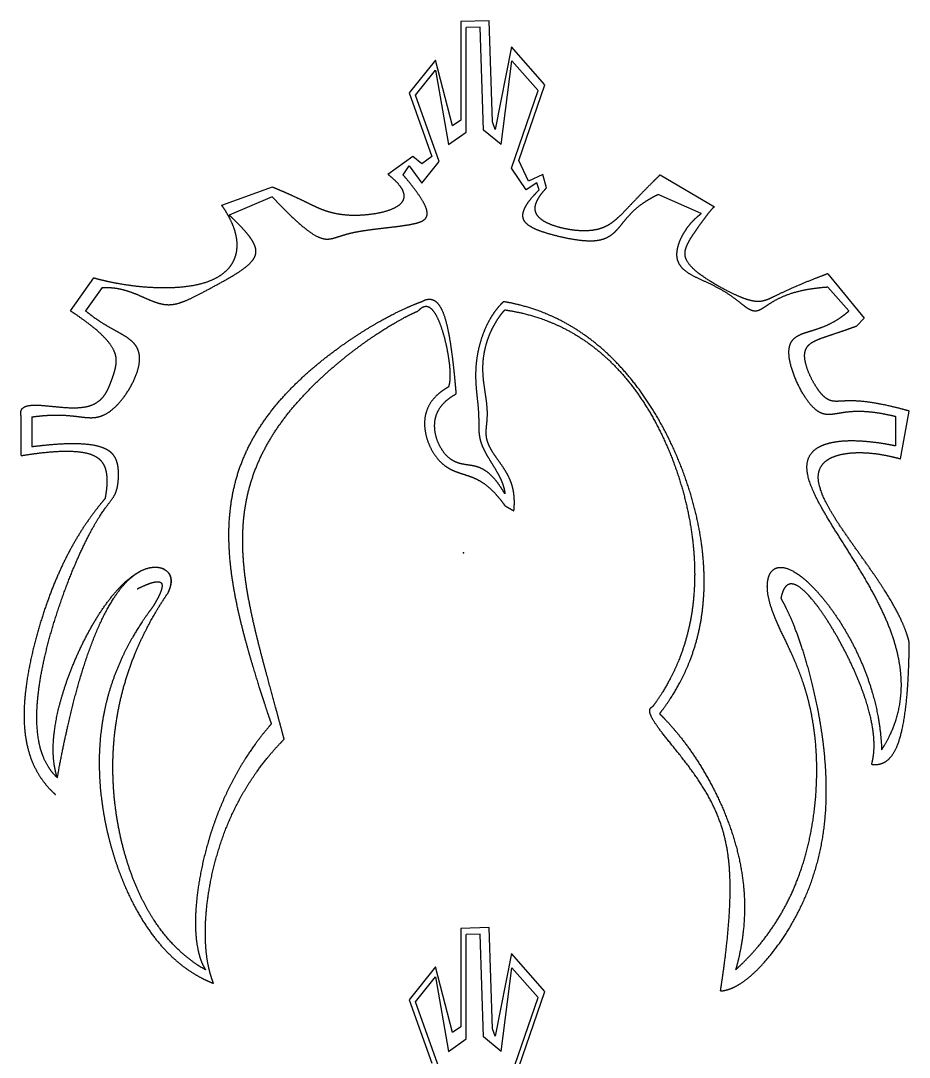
# Model space of a CAD drawing. Header units: millimetres. Extents: x -29 to 29, y -29 to 95.
# Drawn here: x -29.3 to 29.5, y 26.6 to 95.2 of the extents above; entities that cross this region are included whole.
import ezdxf

# ---------------------------------------------------------------- set-up
doc = ezdxf.new("R2010")
doc.units = ezdxf.units.MM
doc.layers.get('0').update_dxf_attribs({"linetype": 'CONTINUOUS'})

msp = doc.modelspace()

# ---------------------------------------------------------------- linework, layer by layer
for p, q in [((1.702, 95.2), (-0.172, 95.142)), ((1.702, 95.2), (-0.172, 95.142)), ((-0.172, 95.142), (-0.172, 88.615)), ((-0.172, 95.142), (-0.172, 88.615)), ((1.111, 94.764), (0.168, 94.743)), ((1.111, 94.764), (0.168, 94.743)), ((0.168, 87.825), (0.168, 94.743)), ((0.168, 87.825), (0.168, 94.743)), ((1.324, 87.96), (1.111, 94.764)), ((1.324, 87.96), (1.111, 94.764)), ((1.912, 88.501), (1.702, 95.2)), ((1.912, 88.501), (1.702, 95.2)), ((3.176, 93.475), (2.095, 88.011)), ((3.176, 93.475), (2.095, 88.011)), ((5.369, 90.953), (3.176, 93.475)), ((5.369, 90.953), (3.176, 93.475)), ((-1.843, 92.587), (-3.588, 90.422)), ((-1.843, 92.587), (-3.588, 90.422)), ((-3.17, 90.278), (-1.843, 91.925)), ((-3.17, 90.278), (-1.843, 91.925)), ((-0.739, 88.256), (-1.843, 92.587)), ((-0.739, 88.256), (-1.843, 92.587)), ((-1.843, 91.925), (-1, 87)), ((-1.843, 91.925), (-1, 87)), ((2.5, 87), (3.192, 92.538)), ((2.5, 87), (3.192, 92.538)), ((3.192, 92.538), (4.928, 90.576)), ((3.192, 92.538), (4.928, 90.576)), ((3.176, 85.446), (4.928, 90.576)), ((3.176, 85.446), (4.928, 90.576)), ((3.664, 85.961), (5.369, 90.953)), ((3.664, 85.961), (5.369, 90.953)), ((-3.588, 90.422), (-2.09, 86.222)), ((-3.588, 90.422), (-2.09, 86.222)), ((-1.602, 85.884), (-3.17, 90.278)), ((-1.602, 85.884), (-3.17, 90.278)), ((-0.172, 88.615), (-0.739, 88.256)), ((-0.172, 88.615), (-0.739, 88.256)), ((2.095, 88.011), (1.912, 88.501)), ((2.095, 88.011), (1.912, 88.501)), ((-1, 87), (0.168, 87.825)), ((-1, 87), (0.168, 87.825)), ((2.5, 87), (1.324, 87.96)), ((2.5, 87), (1.324, 87.96)), ((-3.349, 86.222), (-4.999, 85.031)), ((-3.349, 86.222), (-4.999, 85.031)), ((-2.754, 85.742), (-3.349, 86.222)), ((-2.754, 85.742), (-3.349, 86.222)), ((-2.09, 86.222), (-2.754, 85.742)), ((-2.09, 86.222), (-2.754, 85.742)), ((-2.754, 84.455), (-1.602, 85.884)), ((-2.754, 84.455), (-1.602, 85.884)), ((4.303, 84.584), (3.664, 85.961)), ((4.303, 84.584), (3.664, 85.961)), ((-4, 85), (-3.586, 85.606)), ((-4, 85), (-3.586, 85.606)), ((-3.586, 85.606), (-2.754, 84.455)), ((-3.586, 85.606), (-2.754, 84.455)), ((4.152, 84), (3.176, 85.446)), ((4.152, 84), (3.176, 85.446)), ((4.856, 84.475), (4.152, 84)), ((4.856, 84.475), (4.152, 84)), ((5.237, 85.017), (4.303, 84.584)), ((5.237, 85.017), (4.303, 84.584)), ((5, 84), (4.856, 84.475)), ((5, 84), (4.856, 84.475)), ((5.5, 84.15), (5.237, 85.017)), ((5.5, 84.15), (5.237, 85.017)), ((13, 85), (16.611, 82.89)), ((13, 85), (16.611, 82.89)), ((-16, 83), (-12.64, 84.199)), ((-16, 83), (-12.64, 84.199)), ((15.732, 82.444), (12.879, 83.697)), ((15.732, 82.444), (12.879, 83.697)), ((-12.657, 83.553), (-15.499, 82.33)), ((-12.657, 83.553), (-15.499, 82.33)), ((24.109, 78.461), (26.501, 75.521)), ((24.109, 78.461), (26.501, 75.521)), ((-26, 76), (-24.452, 78.186)), ((-26, 76), (-24.452, 78.186)), ((-23.905, 77.547), (-25, 76)), ((-23.905, 77.547), (-25, 76)), ((25.5, 76), (24.109, 77.567)), ((25.5, 76), (24.109, 77.567)), ((26.501, 75.521), (26, 75)), ((26.501, 75.521), (26, 75)), ((28.914, 66.209), (29.489, 69.373)), ((28.914, 66.209), (29.489, 69.373)), ((-29.255, 66.424), (-29.255, 69)), ((-29.255, 66.424), (-29.255, 69)), ((-28.566, 68.983), (-28.566, 67)), ((-28.566, 68.983), (-28.566, 67)), ((28.589, 67.081), (28.589, 69)), ((28.589, 67.081), (28.589, 69)), ((1.702, 35.2), (-0.172, 35.142)), ((1.702, 35.2), (-0.172, 35.142)), ((-0.172, 35.142), (-0.172, 28.615)), ((-0.172, 35.142), (-0.172, 28.615)), ((1.912, 28.501), (1.702, 35.2)), ((1.912, 28.501), (1.702, 35.2)), ((1.111, 34.764), (0.168, 34.743)), ((1.111, 34.764), (0.168, 34.743)), ((0.168, 27.825), (0.168, 34.743)), ((0.168, 27.825), (0.168, 34.743)), ((1.324, 27.96), (1.111, 34.764)), ((1.324, 27.96), (1.111, 34.764)), ((3.176, 33.475), (2.095, 28.011)), ((3.176, 33.475), (2.095, 28.011)), ((5.369, 30.953), (3.176, 33.475)), ((5.369, 30.953), (3.176, 33.475)), ((-1.843, 32.587), (-3.588, 30.422)), ((-1.843, 32.587), (-3.588, 30.422)), ((-0.739, 28.256), (-1.843, 32.587)), ((-0.739, 28.256), (-1.843, 32.587)), ((2.5, 27), (3.192, 32.538)), ((2.5, 27), (3.192, 32.538)), ((3.192, 32.538), (4.928, 30.576)), ((3.192, 32.538), (4.928, 30.576)), ((-3.17, 30.278), (-1.843, 31.925)), ((-3.17, 30.278), (-1.843, 31.925)), ((-1.843, 31.925), (-1, 27)), ((-1.843, 31.925), (-1, 27)), ((3.664, 25.961), (5.369, 30.953)), ((3.664, 25.961), (5.369, 30.953)), ((-3.588, 30.422), (-2.09, 26.222)), ((-3.588, 30.422), (-2.09, 26.222)), ((-1.602, 25.884), (-3.17, 30.278)), ((-1.602, 25.884), (-3.17, 30.278)), ((3.176, 25.446), (4.928, 30.576)), ((3.176, 25.446), (4.928, 30.576)), ((-0.172, 28.615), (-0.739, 28.256)), ((-0.172, 28.615), (-0.739, 28.256)), ((2.095, 28.011), (1.912, 28.501)), ((2.095, 28.011), (1.912, 28.501)), ((-1, 27), (0.168, 27.825)), ((-1, 27), (0.168, 27.825)), ((2.5, 27), (1.324, 27.96)), ((2.5, 27), (1.324, 27.96))]:
    msp.add_line(p, q)
for points in [[(-12.657, 83.553), (-12.504, 83.39), (-12.208, 83.075), (-11.786, 82.64), (-11.269, 82.133), (-10.701, 81.622), (-10.207, 81.233), (-9.783, 80.961), (-9.419, 80.799), (-9.104, 80.736), (-8.815, 80.753), (-8.526, 80.828), (-8.212, 80.934), (-7.851, 81.05), (-7.433, 81.16), (-6.961, 81.257), (-6.447, 81.339), (-5.907, 81.41), (-5.362, 81.474), (-4.828, 81.536), (-4.32, 81.598), (-3.849, 81.662), (-3.424, 81.733), (-3.057, 81.815), (-2.756, 81.919), (-2.535, 82.057), (-2.405, 82.245), (-2.379, 82.499), (-2.464, 82.827), (-2.664, 83.236), (-2.982, 83.731), (-3.33, 84.195), (-3.645, 84.583), (-3.878, 84.858), (-4, 85)], [(-12.657, 83.553), (-12.504, 83.39), (-12.208, 83.075), (-11.786, 82.64), (-11.269, 82.133), (-10.701, 81.622), (-10.207, 81.233), (-9.783, 80.961), (-9.419, 80.799), (-9.104, 80.736), (-8.815, 80.753), (-8.526, 80.828), (-8.212, 80.934), (-7.851, 81.05), (-7.433, 81.16), (-6.961, 81.257), (-6.447, 81.339), (-5.907, 81.41), (-5.362, 81.474), (-4.828, 81.536), (-4.32, 81.598), (-3.849, 81.662), (-3.424, 81.733), (-3.057, 81.815), (-2.756, 81.919), (-2.535, 82.057), (-2.405, 82.245), (-2.379, 82.499), (-2.464, 82.827), (-2.664, 83.236), (-2.982, 83.731), (-3.33, 84.195), (-3.645, 84.583), (-3.878, 84.858), (-4, 85)], [(-12.64, 84.199), (-12.516, 84.148), (-12.272, 84.048), (-11.919, 83.899), (-11.476, 83.704), (-10.964, 83.467), (-10.492, 83.239), (-10.051, 83.022), (-9.625, 82.821), (-9.188, 82.643), (-8.714, 82.495), (-8.177, 82.389), (-7.565, 82.33), (-6.884, 82.327), (-6.166, 82.384), (-5.46, 82.502), (-4.822, 82.682), (-4.313, 82.924), (-3.983, 83.227), (-3.868, 83.589), (-3.986, 84.009), (-4.272, 84.39), (-4.594, 84.7), (-4.856, 84.919), (-4.999, 85.031)], [(-12.64, 84.199), (-12.516, 84.148), (-12.272, 84.048), (-11.919, 83.899), (-11.476, 83.704), (-10.964, 83.467), (-10.492, 83.239), (-10.051, 83.022), (-9.625, 82.821), (-9.188, 82.643), (-8.714, 82.495), (-8.177, 82.389), (-7.565, 82.33), (-6.884, 82.327), (-6.166, 82.384), (-5.46, 82.502), (-4.822, 82.682), (-4.313, 82.924), (-3.983, 83.227), (-3.868, 83.589), (-3.986, 84.009), (-4.272, 84.39), (-4.594, 84.7), (-4.856, 84.919), (-4.999, 85.031)], [(13, 85), (12.897, 84.899), (12.693, 84.699), (12.4, 84.407), (12.03, 84.034), (11.603, 83.595), (11.212, 83.184), (10.852, 82.802), (10.516, 82.453), (10.197, 82.14), (9.878, 81.869), (9.545, 81.645), (9.183, 81.474), (8.78, 81.357), (8.334, 81.296), (7.851, 81.287), (7.341, 81.325), (6.823, 81.405), (6.318, 81.521), (5.846, 81.67), (5.431, 81.851), (5.094, 82.065), (4.854, 82.314), (4.726, 82.6), (4.72, 82.926), (4.841, 83.291), (5.04, 83.615), (5.248, 83.876), (5.412, 84.057), (5.5, 84.15)], [(13, 85), (12.897, 84.899), (12.693, 84.699), (12.4, 84.407), (12.03, 84.034), (11.603, 83.595), (11.212, 83.184), (10.852, 82.802), (10.516, 82.453), (10.197, 82.14), (9.878, 81.869), (9.545, 81.645), (9.183, 81.474), (8.78, 81.357), (8.334, 81.296), (7.851, 81.287), (7.341, 81.325), (6.823, 81.405), (6.318, 81.521), (5.846, 81.67), (5.431, 81.851), (5.094, 82.065), (4.854, 82.314), (4.726, 82.6), (4.72, 82.926), (4.841, 83.291), (5.04, 83.615), (5.248, 83.876), (5.412, 84.057), (5.5, 84.15)], [(12.879, 83.697), (12.765, 83.643), (12.543, 83.532), (12.229, 83.36), (11.845, 83.116), (11.425, 82.789), (11.06, 82.443), (10.742, 82.086), (10.457, 81.727), (10.183, 81.387), (9.891, 81.087), (9.554, 80.848), (9.151, 80.686), (8.671, 80.608), (8.121, 80.609), (7.515, 80.675), (6.879, 80.789), (6.24, 80.933), (5.629, 81.095), (5.075, 81.27), (4.604, 81.462), (4.239, 81.679), (3.997, 81.932), (3.893, 82.231), (3.936, 82.584), (4.127, 82.993), (4.401, 83.367), (4.674, 83.673), (4.886, 83.889), (5, 84)], [(12.879, 83.697), (12.765, 83.643), (12.543, 83.532), (12.229, 83.36), (11.845, 83.116), (11.425, 82.789), (11.06, 82.443), (10.742, 82.086), (10.457, 81.727), (10.183, 81.387), (9.891, 81.087), (9.554, 80.848), (9.151, 80.686), (8.671, 80.608), (8.121, 80.609), (7.515, 80.675), (6.879, 80.789), (6.24, 80.933), (5.629, 81.095), (5.075, 81.27), (4.604, 81.462), (4.239, 81.679), (3.997, 81.932), (3.893, 82.231), (3.936, 82.584), (4.127, 82.993), (4.401, 83.367), (4.674, 83.673), (4.886, 83.889), (5, 84)], [(-24.452, 78.186), (-24.314, 78.147), (-24.035, 78.072), (-23.608, 77.968), (-23.023, 77.844), (-22.266, 77.718), (-21.486, 77.621), (-20.687, 77.556), (-19.878, 77.529), (-19.073, 77.545), (-18.289, 77.613), (-17.548, 77.74), (-16.871, 77.935), (-16.277, 78.201), (-15.784, 78.539), (-15.4, 78.943), (-15.132, 79.407), (-14.981, 79.919), (-14.95, 80.472), (-15.035, 81.06), (-15.235, 81.677), (-15.485, 82.193), (-15.723, 82.592), (-15.904, 82.863), (-16, 83)], [(-24.452, 78.186), (-24.314, 78.147), (-24.035, 78.072), (-23.608, 77.968), (-23.023, 77.844), (-22.266, 77.718), (-21.486, 77.621), (-20.687, 77.556), (-19.878, 77.529), (-19.073, 77.545), (-18.289, 77.613), (-17.548, 77.74), (-16.871, 77.935), (-16.277, 78.201), (-15.784, 78.539), (-15.4, 78.943), (-15.132, 79.407), (-14.981, 79.919), (-14.95, 80.472), (-15.035, 81.06), (-15.235, 81.677), (-15.485, 82.193), (-15.723, 82.592), (-15.904, 82.863), (-16, 83)], [(-23.905, 77.547), (-23.811, 77.552), (-23.624, 77.556), (-23.346, 77.549), (-22.977, 77.511), (-22.522, 77.416), (-22.073, 77.279), (-21.63, 77.106), (-21.195, 76.914), (-20.769, 76.722), (-20.354, 76.555), (-19.947, 76.439), (-19.545, 76.391), (-19.138, 76.424), (-18.711, 76.537), (-18.249, 76.724), (-17.741, 76.97), (-17.183, 77.261), (-16.584, 77.581), (-15.966, 77.918), (-15.363, 78.26), (-14.811, 78.6), (-14.347, 78.932), (-14, 79.254), (-13.786, 79.566), (-13.704, 79.873), (-13.739, 80.18), (-13.871, 80.495), (-14.079, 80.823), (-14.351, 81.169), (-14.679, 81.534), (-14.982, 81.842), (-15.232, 82.082), (-15.409, 82.247), (-15.499, 82.33)], [(-23.905, 77.547), (-23.811, 77.552), (-23.624, 77.556), (-23.346, 77.549), (-22.977, 77.511), (-22.522, 77.416), (-22.073, 77.279), (-21.63, 77.106), (-21.195, 76.914), (-20.769, 76.722), (-20.354, 76.555), (-19.947, 76.439), (-19.545, 76.391), (-19.138, 76.424), (-18.711, 76.537), (-18.249, 76.724), (-17.741, 76.97), (-17.183, 77.261), (-16.584, 77.581), (-15.966, 77.918), (-15.363, 78.26), (-14.811, 78.6), (-14.347, 78.932), (-14, 79.254), (-13.786, 79.566), (-13.704, 79.873), (-13.739, 80.18), (-13.871, 80.495), (-14.079, 80.823), (-14.351, 81.169), (-14.679, 81.534), (-14.982, 81.842), (-15.232, 82.082), (-15.409, 82.247), (-15.499, 82.33)], [(24.109, 77.567), (23.927, 77.554), (23.573, 77.524), (23.07, 77.466), (22.456, 77.363), (21.784, 77.194), (21.204, 76.989), (20.713, 76.757), (20.303, 76.512), (19.964, 76.276), (19.676, 76.083), (19.417, 75.97), (19.163, 75.967), (18.89, 76.087), (18.575, 76.316), (18.202, 76.621), (17.761, 76.96), (17.253, 77.297), (16.692, 77.604), (16.107, 77.88), (15.536, 78.136), (15.021, 78.392), (14.599, 78.672), (14.298, 78.995), (14.132, 79.367), (14.092, 79.781), (14.16, 80.219), (14.312, 80.663), (14.524, 81.091), (14.779, 81.489), (15.067, 81.852), (15.32, 82.109), (15.521, 82.284), (15.661, 82.392), (15.732, 82.444)], [(24.109, 77.567), (23.927, 77.554), (23.573, 77.524), (23.07, 77.466), (22.456, 77.363), (21.784, 77.194), (21.204, 76.989), (20.713, 76.757), (20.303, 76.512), (19.964, 76.276), (19.676, 76.083), (19.417, 75.97), (19.163, 75.967), (18.89, 76.087), (18.575, 76.316), (18.202, 76.621), (17.761, 76.96), (17.253, 77.297), (16.692, 77.604), (16.107, 77.88), (15.536, 78.136), (15.021, 78.392), (14.599, 78.672), (14.298, 78.995), (14.132, 79.367), (14.092, 79.781), (14.16, 80.219), (14.312, 80.663), (14.524, 81.091), (14.779, 81.489), (15.067, 81.852), (15.32, 82.109), (15.521, 82.284), (15.661, 82.392), (15.732, 82.444)], [(24.109, 78.461), (23.926, 78.393), (23.571, 78.259), (23.069, 78.066), (22.461, 77.823), (21.806, 77.543), (21.25, 77.289), (20.786, 77.065), (20.402, 76.875), (20.075, 76.727), (19.774, 76.631), (19.461, 76.6), (19.096, 76.647), (18.652, 76.778), (18.118, 76.993), (17.511, 77.281), (16.867, 77.625), (16.231, 78.003), (15.653, 78.395), (15.179, 78.782), (14.844, 79.154), (14.661, 79.51), (14.626, 79.861), (14.715, 80.219), (14.9, 80.597), (15.147, 80.997), (15.427, 81.407), (15.712, 81.807), (15.982, 82.173), (16.216, 82.48), (16.405, 82.711), (16.514, 82.826), (16.572, 82.874), (16.6, 82.888), (16.611, 82.89)], [(24.109, 78.461), (23.926, 78.393), (23.571, 78.259), (23.069, 78.066), (22.461, 77.823), (21.806, 77.543), (21.25, 77.289), (20.786, 77.065), (20.402, 76.875), (20.075, 76.727), (19.774, 76.631), (19.461, 76.6), (19.096, 76.647), (18.652, 76.778), (18.118, 76.993), (17.511, 77.281), (16.867, 77.625), (16.231, 78.003), (15.653, 78.395), (15.179, 78.782), (14.844, 79.154), (14.661, 79.51), (14.626, 79.861), (14.715, 80.219), (14.9, 80.597), (15.147, 80.997), (15.427, 81.407), (15.712, 81.807), (15.982, 82.173), (16.216, 82.48), (16.405, 82.711), (16.514, 82.826), (16.572, 82.874), (16.6, 82.888), (16.611, 82.89)], [(-12.706, 48.683), (-12.77, 48.867), (-12.903, 49.252), (-13.116, 49.887), (-13.427, 50.846), (-13.858, 52.232), (-14.318, 53.8), (-14.777, 55.532), (-15.184, 57.397), (-15.475, 59.349), (-15.581, 61.339), (-15.442, 63.312), (-15.016, 65.221), (-14.29, 67.025), (-13.292, 68.699), (-12.077, 70.226), (-10.717, 71.599), (-9.285, 72.815), (-7.848, 73.878), (-6.457, 74.789), (-5.138, 75.552), (-4.151, 76.047), (-3.45, 76.354), (-3, 76.53), (-2.78, 76.611)], [(-12.706, 48.683), (-12.77, 48.867), (-12.903, 49.252), (-13.116, 49.887), (-13.427, 50.846), (-13.858, 52.232), (-14.318, 53.8), (-14.777, 55.532), (-15.184, 57.397), (-15.475, 59.349), (-15.581, 61.339), (-15.442, 63.312), (-15.016, 65.221), (-14.29, 67.025), (-13.292, 68.699), (-12.077, 70.226), (-10.717, 71.599), (-9.285, 72.815), (-7.848, 73.878), (-6.457, 74.789), (-5.138, 75.552), (-4.151, 76.047), (-3.45, 76.354), (-3, 76.53), (-2.78, 76.611)], [(-0.98, 70.971), (-0.963, 71.016), (-0.933, 71.112), (-0.897, 71.277), (-0.87, 71.539), (-0.87, 71.938), (-0.904, 72.404), (-0.974, 72.931), (-1.078, 73.505), (-1.213, 74.1), (-1.377, 74.684), (-1.564, 75.222), (-1.772, 75.681), (-1.995, 76.03), (-2.23, 76.247), (-2.477, 76.321), (-2.682, 76.264), (-2.839, 76.157), (-2.946, 76.057), (-3, 76)], [(-0.98, 70.971), (-0.963, 71.016), (-0.933, 71.112), (-0.897, 71.277), (-0.87, 71.539), (-0.87, 71.938), (-0.904, 72.404), (-0.974, 72.931), (-1.078, 73.505), (-1.213, 74.1), (-1.377, 74.684), (-1.564, 75.222), (-1.772, 75.681), (-1.995, 76.03), (-2.23, 76.247), (-2.477, 76.321), (-2.682, 76.264), (-2.839, 76.157), (-2.946, 76.057), (-3, 76)], [(-2.78, 76.611), (-2.706, 76.654), (-2.561, 76.726), (-2.356, 76.791), (-2.102, 76.793), (-1.82, 76.65), (-1.574, 76.366), (-1.364, 75.949), (-1.186, 75.422), (-1.038, 74.815), (-0.916, 74.163), (-0.815, 73.499), (-0.732, 72.855), (-0.663, 72.255), (-0.607, 71.713), (-0.561, 71.237), (-0.532, 70.909), (-0.514, 70.693), (-0.505, 70.562), (-0.5, 70.5)], [(-2.78, 76.611), (-2.706, 76.654), (-2.561, 76.726), (-2.356, 76.791), (-2.102, 76.793), (-1.82, 76.65), (-1.574, 76.366), (-1.364, 75.949), (-1.186, 75.422), (-1.038, 74.815), (-0.916, 74.163), (-0.815, 73.499), (-0.732, 72.855), (-0.663, 72.255), (-0.607, 71.713), (-0.561, 71.237), (-0.532, 70.909), (-0.514, 70.693), (-0.505, 70.562), (-0.5, 70.5)], [(2.647, 76.611), (2.585, 76.553), (2.464, 76.434), (2.288, 76.243), (2.066, 75.964), (1.809, 75.576), (1.575, 75.149), (1.364, 74.685), (1.181, 74.188), (1.028, 73.664), (0.911, 73.121), (0.833, 72.568), (0.795, 72.014), (0.796, 71.468), (0.829, 70.939), (0.88, 70.432), (0.934, 69.954), (0.978, 69.505), (1.002, 69.087), (1.006, 68.695), (1.003, 68.323), (1.013, 67.961), (1.06, 67.599), (1.162, 67.231), (1.322, 66.851), (1.532, 66.463), (1.772, 66.069), (2.019, 65.676), (2.249, 65.29), (2.445, 64.915), (2.596, 64.555), (2.678, 64.279), (2.717, 64.08), (2.733, 63.95), (2.738, 63.886)], [(2.647, 76.611), (2.585, 76.553), (2.464, 76.434), (2.288, 76.243), (2.066, 75.964), (1.809, 75.576), (1.575, 75.149), (1.364, 74.685), (1.181, 74.188), (1.028, 73.664), (0.911, 73.121), (0.833, 72.568), (0.795, 72.014), (0.796, 71.468), (0.829, 70.939), (0.88, 70.432), (0.934, 69.954), (0.978, 69.505), (1.002, 69.087), (1.006, 68.695), (1.003, 68.323), (1.013, 67.961), (1.06, 67.599), (1.162, 67.231), (1.322, 66.851), (1.532, 66.463), (1.772, 66.069), (2.019, 65.676), (2.249, 65.29), (2.445, 64.915), (2.596, 64.555), (2.678, 64.279), (2.717, 64.08), (2.733, 63.95), (2.738, 63.886)], [(12.971, 49.345), (13.24, 49.688), (13.747, 50.388), (14.418, 51.48), (15.132, 53.022), (15.715, 55.092), (15.983, 57.298), (15.932, 59.621), (15.57, 62.024), (14.917, 64.444), (14.003, 66.807), (12.86, 69.035), (11.521, 71.054), (10.015, 72.802), (8.364, 74.247), (6.585, 75.376), (5.067, 76.026), (3.877, 76.372), (3.061, 76.542), (2.647, 76.611)], [(12.971, 49.345), (13.24, 49.688), (13.747, 50.388), (14.418, 51.48), (15.132, 53.022), (15.715, 55.092), (15.983, 57.298), (15.932, 59.621), (15.57, 62.024), (14.917, 64.444), (14.003, 66.807), (12.86, 69.035), (11.521, 71.054), (10.015, 72.802), (8.364, 74.247), (6.585, 75.376), (5.067, 76.026), (3.877, 76.372), (3.061, 76.542), (2.647, 76.611)], [(-29.255, 69), (-29.278, 69.081), (-29.307, 69.231), (-29.296, 69.424), (-29.176, 69.615), (-28.853, 69.747), (-28.369, 69.782), (-27.754, 69.743), (-27.054, 69.667), (-26.324, 69.596), (-25.617, 69.571), (-24.983, 69.627), (-24.455, 69.787), (-24.045, 70.052), (-23.742, 70.402), (-23.517, 70.807), (-23.343, 71.23), (-23.195, 71.644), (-23.069, 72.035), (-22.98, 72.404), (-22.95, 72.764), (-23.007, 73.13), (-23.172, 73.517), (-23.461, 73.935), (-23.882, 74.388), (-24.44, 74.881), (-24.995, 75.308), (-25.474, 75.647), (-25.82, 75.881), (-26, 76)], [(-29.255, 69), (-29.278, 69.081), (-29.307, 69.231), (-29.296, 69.424), (-29.176, 69.615), (-28.853, 69.747), (-28.369, 69.782), (-27.754, 69.743), (-27.054, 69.667), (-26.324, 69.596), (-25.617, 69.571), (-24.983, 69.627), (-24.455, 69.787), (-24.045, 70.052), (-23.742, 70.402), (-23.517, 70.807), (-23.343, 71.23), (-23.195, 71.644), (-23.069, 72.035), (-22.98, 72.404), (-22.95, 72.764), (-23.007, 73.13), (-23.172, 73.517), (-23.461, 73.935), (-23.882, 74.388), (-24.44, 74.881), (-24.995, 75.308), (-25.474, 75.647), (-25.82, 75.881), (-26, 76)], [(-28.566, 68.983), (-28.415, 69.004), (-28.119, 69.042), (-27.691, 69.085), (-27.155, 69.115), (-26.542, 69.11), (-25.983, 69.069), (-25.473, 69.005), (-25.002, 68.942), (-24.555, 68.915), (-24.114, 68.97), (-23.663, 69.145), (-23.197, 69.469), (-22.724, 69.943), (-22.273, 70.538), (-21.879, 71.206), (-21.582, 71.89), (-21.417, 72.535), (-21.408, 73.097), (-21.554, 73.559), (-21.835, 73.928), (-22.218, 74.229), (-22.664, 74.493), (-23.14, 74.75), (-23.622, 75.02), (-24.097, 75.314), (-24.466, 75.572), (-24.736, 75.781), (-24.912, 75.926), (-25, 76)], [(-28.566, 68.983), (-28.415, 69.004), (-28.119, 69.042), (-27.691, 69.085), (-27.155, 69.115), (-26.542, 69.11), (-25.983, 69.069), (-25.473, 69.005), (-25.002, 68.942), (-24.555, 68.915), (-24.114, 68.97), (-23.663, 69.145), (-23.197, 69.469), (-22.724, 69.943), (-22.273, 70.538), (-21.879, 71.206), (-21.582, 71.89), (-21.417, 72.535), (-21.408, 73.097), (-21.554, 73.559), (-21.835, 73.928), (-22.218, 74.229), (-22.664, 74.493), (-23.14, 74.75), (-23.622, 75.02), (-24.097, 75.314), (-24.466, 75.572), (-24.736, 75.781), (-24.912, 75.926), (-25, 76)], [(-11.866, 47.659), (-11.929, 47.897), (-12.058, 48.386), (-12.264, 49.156), (-12.562, 50.253), (-12.97, 51.743), (-13.402, 53.35), (-13.835, 55.062), (-14.229, 56.864), (-14.526, 58.726), (-14.662, 60.616), (-14.579, 62.497), (-14.232, 64.334), (-13.604, 66.094), (-12.713, 67.752), (-11.61, 69.29), (-10.359, 70.695), (-9.032, 71.956), (-7.697, 73.07), (-6.404, 74.034), (-5.179, 74.849), (-4.264, 75.382), (-3.617, 75.716), (-3.203, 75.91), (-3, 76)], [(-11.866, 47.659), (-11.929, 47.897), (-12.058, 48.386), (-12.264, 49.156), (-12.562, 50.253), (-12.97, 51.743), (-13.402, 53.35), (-13.835, 55.062), (-14.229, 56.864), (-14.526, 58.726), (-14.662, 60.616), (-14.579, 62.497), (-14.232, 64.334), (-13.604, 66.094), (-12.713, 67.752), (-11.61, 69.29), (-10.359, 70.695), (-9.032, 71.956), (-7.697, 73.07), (-6.404, 74.034), (-5.179, 74.849), (-4.264, 75.382), (-3.617, 75.716), (-3.203, 75.91), (-3, 76)], [(3.33, 62.771), (3.337, 62.822), (3.348, 62.927), (3.361, 63.087), (3.369, 63.308), (3.361, 63.596), (3.334, 63.897), (3.282, 64.212), (3.195, 64.539), (3.064, 64.88), (2.885, 65.234), (2.658, 65.599), (2.397, 65.972), (2.128, 66.345), (1.88, 66.715), (1.68, 67.075), (1.549, 67.424), (1.492, 67.764), (1.495, 68.101), (1.531, 68.447), (1.57, 68.81), (1.587, 69.199), (1.569, 69.619), (1.518, 70.069), (1.445, 70.544), (1.368, 71.039), (1.306, 71.544), (1.275, 72.051), (1.284, 72.553), (1.334, 73.043), (1.425, 73.516), (1.55, 73.967), (1.704, 74.392), (1.879, 74.79), (2.071, 75.157), (2.279, 75.494), (2.456, 75.738), (2.595, 75.908), (2.69, 76.015), (2.738, 76.067)], [(3.33, 62.771), (3.337, 62.822), (3.348, 62.927), (3.361, 63.087), (3.369, 63.308), (3.361, 63.596), (3.334, 63.897), (3.282, 64.212), (3.195, 64.539), (3.064, 64.88), (2.885, 65.234), (2.658, 65.599), (2.397, 65.972), (2.128, 66.345), (1.88, 66.715), (1.68, 67.075), (1.549, 67.424), (1.492, 67.764), (1.495, 68.101), (1.531, 68.447), (1.57, 68.81), (1.587, 69.199), (1.569, 69.619), (1.518, 70.069), (1.445, 70.544), (1.368, 71.039), (1.306, 71.544), (1.275, 72.051), (1.284, 72.553), (1.334, 73.043), (1.425, 73.516), (1.55, 73.967), (1.704, 74.392), (1.879, 74.79), (2.071, 75.157), (2.279, 75.494), (2.456, 75.738), (2.595, 75.908), (2.69, 76.015), (2.738, 76.067)], [(2.738, 76.067), (3.159, 76.005), (3.985, 75.852), (5.183, 75.531), (6.694, 74.919), (8.437, 73.842), (10.023, 72.456), (11.441, 70.771), (12.672, 68.82), (13.698, 66.662), (14.495, 64.371), (15.044, 62.024), (15.326, 59.697), (15.328, 57.45), (15.048, 55.321), (14.491, 53.329), (13.829, 51.851), (13.215, 50.807), (12.753, 50.139), (12.509, 49.812)], [(2.738, 76.067), (3.159, 76.005), (3.985, 75.852), (5.183, 75.531), (6.694, 74.919), (8.437, 73.842), (10.023, 72.456), (11.441, 70.771), (12.672, 68.82), (13.698, 66.662), (14.495, 64.371), (15.044, 62.024), (15.326, 59.697), (15.328, 57.45), (15.048, 55.321), (14.491, 53.329), (13.829, 51.851), (13.215, 50.807), (12.753, 50.139), (12.509, 49.812)], [(28.589, 69), (28.406, 69.045), (28.049, 69.126), (27.541, 69.227), (26.916, 69.317), (26.223, 69.359), (25.617, 69.338), (25.091, 69.27), (24.633, 69.183), (24.225, 69.121), (23.84, 69.143), (23.456, 69.306), (23.057, 69.65), (22.645, 70.181), (22.245, 70.858), (21.893, 71.618), (21.632, 72.381), (21.499, 73.074), (21.519, 73.638), (21.7, 74.05), (22.019, 74.328), (22.444, 74.514), (22.934, 74.661), (23.455, 74.817), (23.982, 75.013), (24.503, 75.268), (24.91, 75.526), (25.207, 75.751), (25.403, 75.915), (25.5, 76)], [(28.589, 69), (28.406, 69.045), (28.049, 69.126), (27.541, 69.227), (26.916, 69.317), (26.223, 69.359), (25.617, 69.338), (25.091, 69.27), (24.633, 69.183), (24.225, 69.121), (23.84, 69.143), (23.456, 69.306), (23.057, 69.65), (22.645, 70.181), (22.245, 70.858), (21.893, 71.618), (21.632, 72.381), (21.499, 73.074), (21.519, 73.638), (21.7, 74.05), (22.019, 74.328), (22.444, 74.514), (22.934, 74.661), (23.455, 74.817), (23.982, 75.013), (24.503, 75.268), (24.91, 75.526), (25.207, 75.751), (25.403, 75.915), (25.5, 76)], [(29.489, 69.373), (29.278, 69.431), (28.87, 69.541), (28.29, 69.686), (27.585, 69.84), (26.816, 69.968), (26.159, 70.037), (25.608, 70.055), (25.154, 70.038), (24.782, 70.01), (24.468, 70.008), (24.182, 70.077), (23.898, 70.257), (23.599, 70.571), (23.291, 71.01), (22.996, 71.535), (22.75, 72.094), (22.587, 72.631), (22.536, 73.097), (22.61, 73.467), (22.804, 73.745), (23.099, 73.954), (23.471, 74.123), (23.901, 74.277), (24.374, 74.434), (24.883, 74.603), (25.315, 74.752), (25.652, 74.873), (25.883, 74.957), (26, 75)], [(29.489, 69.373), (29.278, 69.431), (28.87, 69.541), (28.29, 69.686), (27.585, 69.84), (26.816, 69.968), (26.159, 70.037), (25.608, 70.055), (25.154, 70.038), (24.782, 70.01), (24.468, 70.008), (24.182, 70.077), (23.898, 70.257), (23.599, 70.571), (23.291, 71.01), (22.996, 71.535), (22.75, 72.094), (22.587, 72.631), (22.536, 73.097), (22.61, 73.467), (22.804, 73.745), (23.099, 73.954), (23.471, 74.123), (23.901, 74.277), (24.374, 74.434), (24.883, 74.603), (25.315, 74.752), (25.652, 74.873), (25.883, 74.957), (26, 75)], [(-0.98, 70.971), (-1.108, 70.901), (-1.35, 70.757), (-1.676, 70.523), (-2.034, 70.178), (-2.352, 69.692), (-2.543, 69.156), (-2.607, 68.578), (-2.552, 67.977), (-2.391, 67.378), (-2.143, 66.814), (-1.825, 66.319), (-1.46, 65.915), (-1.064, 65.614), (-0.651, 65.405), (-0.229, 65.258), (0.197, 65.133), (0.624, 64.987), (1.05, 64.787), (1.475, 64.51), (1.898, 64.144), (2.235, 63.777), (2.487, 63.459), (2.655, 63.228), (2.738, 63.108)], [(-0.98, 70.971), (-1.108, 70.901), (-1.35, 70.757), (-1.676, 70.523), (-2.034, 70.178), (-2.352, 69.692), (-2.543, 69.156), (-2.607, 68.578), (-2.552, 67.977), (-2.391, 67.378), (-2.143, 66.814), (-1.825, 66.319), (-1.46, 65.915), (-1.064, 65.614), (-0.651, 65.405), (-0.229, 65.258), (0.197, 65.133), (0.624, 64.987), (1.05, 64.787), (1.475, 64.51), (1.898, 64.144), (2.235, 63.777), (2.487, 63.459), (2.655, 63.228), (2.738, 63.108)], [(2.738, 63.886), (2.667, 64.011), (2.523, 64.25), (2.308, 64.576), (2.019, 64.944), (1.658, 65.294), (1.295, 65.539), (0.931, 65.69), (0.566, 65.769), (0.2, 65.814), (-0.165, 65.87), (-0.527, 65.98), (-0.878, 66.179), (-1.206, 66.482), (-1.495, 66.881), (-1.726, 67.352), (-1.879, 67.864), (-1.937, 68.387), (-1.887, 68.892), (-1.723, 69.364), (-1.442, 69.794), (-1.123, 70.1), (-0.832, 70.308), (-0.614, 70.438), (-0.5, 70.5)], [(2.738, 63.886), (2.667, 64.011), (2.523, 64.25), (2.308, 64.576), (2.019, 64.944), (1.658, 65.294), (1.295, 65.539), (0.931, 65.69), (0.566, 65.769), (0.2, 65.814), (-0.165, 65.87), (-0.527, 65.98), (-0.878, 66.179), (-1.206, 66.482), (-1.495, 66.881), (-1.726, 67.352), (-1.879, 67.864), (-1.937, 68.387), (-1.887, 68.892), (-1.723, 69.364), (-1.442, 69.794), (-1.123, 70.1), (-0.832, 70.308), (-0.614, 70.438), (-0.5, 70.5)], [(27.663, 46.963), (27.839, 47.234), (28.163, 47.782), (28.558, 48.624), (28.905, 49.785), (29.038, 51.3), (28.876, 52.875), (28.433, 54.501), (27.741, 56.161), (26.856, 57.832), (25.859, 59.476), (24.852, 61.049), (23.939, 62.504), (23.218, 63.799), (22.769, 64.901), (22.641, 65.789), (22.833, 66.465), (23.31, 66.945), (24.019, 67.256), (24.919, 67.417), (25.983, 67.442), (26.954, 67.36), (27.746, 67.242), (28.304, 67.139), (28.589, 67.081)], [(27.663, 46.963), (27.839, 47.234), (28.163, 47.782), (28.558, 48.624), (28.905, 49.785), (29.038, 51.3), (28.876, 52.875), (28.433, 54.501), (27.741, 56.161), (26.856, 57.832), (25.859, 59.476), (24.852, 61.049), (23.939, 62.504), (23.218, 63.799), (22.769, 64.901), (22.641, 65.789), (22.833, 66.465), (23.31, 66.945), (24.019, 67.256), (24.919, 67.417), (25.983, 67.442), (26.954, 67.36), (27.746, 67.242), (28.304, 67.139), (28.589, 67.081)], [(-29.255, 66.424), (-29.04, 66.459), (-28.62, 66.524), (-28.021, 66.606), (-27.282, 66.685), (-26.462, 66.73), (-25.748, 66.72), (-25.145, 66.654), (-24.653, 66.531), (-24.271, 66.352), (-23.989, 66.12), (-23.795, 65.842), (-23.672, 65.526), (-23.605, 65.179), (-23.582, 64.807), (-23.595, 64.414), (-23.631, 64.085), (-23.671, 63.83), (-23.703, 63.656), (-23.721, 63.569)], [(-29.255, 66.424), (-29.04, 66.459), (-28.62, 66.524), (-28.021, 66.606), (-27.282, 66.685), (-26.462, 66.73), (-25.748, 66.72), (-25.145, 66.654), (-24.653, 66.531), (-24.271, 66.352), (-23.989, 66.12), (-23.795, 65.842), (-23.672, 65.526), (-23.605, 65.179), (-23.582, 64.807), (-23.595, 64.414), (-23.631, 64.085), (-23.671, 63.83), (-23.703, 63.656), (-23.721, 63.569)], [(-26.869, 45.11), (-26.997, 45.227), (-27.238, 45.478), (-27.555, 45.904), (-27.886, 46.572), (-28.148, 47.572), (-28.259, 48.733), (-28.223, 50.045), (-28.046, 51.49), (-27.742, 53.039), (-27.327, 54.649), (-26.827, 56.265), (-26.271, 57.823), (-25.691, 59.261), (-25.117, 60.524), (-24.579, 61.571), (-24.101, 62.381), (-23.7, 62.965), (-23.383, 63.368), (-23.149, 63.676), (-22.988, 63.979), (-22.885, 64.343), (-22.829, 64.776), (-22.812, 65.249), (-22.841, 65.719), (-22.945, 66.154), (-23.164, 66.532), (-23.54, 66.837), (-24.105, 67.058), (-24.877, 67.19), (-25.866, 67.229), (-26.835, 67.184), (-27.662, 67.109), (-28.257, 67.039), (-28.566, 67)], [(-26.869, 45.11), (-26.997, 45.227), (-27.238, 45.478), (-27.555, 45.904), (-27.886, 46.572), (-28.148, 47.572), (-28.259, 48.733), (-28.223, 50.045), (-28.046, 51.49), (-27.742, 53.039), (-27.327, 54.649), (-26.827, 56.265), (-26.271, 57.823), (-25.691, 59.261), (-25.117, 60.524), (-24.579, 61.571), (-24.101, 62.381), (-23.7, 62.965), (-23.383, 63.368), (-23.149, 63.676), (-22.988, 63.979), (-22.885, 64.343), (-22.829, 64.776), (-22.812, 65.249), (-22.841, 65.719), (-22.945, 66.154), (-23.164, 66.532), (-23.54, 66.837), (-24.105, 67.058), (-24.877, 67.19), (-25.866, 67.229), (-26.835, 67.184), (-27.662, 67.109), (-28.257, 67.039), (-28.566, 67)], [(29.489, 54.055), (29.455, 54.199), (29.376, 54.495), (29.22, 54.96), (28.939, 55.624), (28.466, 56.527), (27.876, 57.499), (27.186, 58.533), (26.422, 59.613), (25.628, 60.716), (24.868, 61.807), (24.209, 62.848), (23.717, 63.8), (23.446, 64.631), (23.43, 65.315), (23.667, 65.843), (24.12, 66.224), (24.738, 66.473), (25.465, 66.608), (26.263, 66.644), (27.109, 66.59), (27.815, 66.479), (28.359, 66.358), (28.728, 66.262), (28.914, 66.209)], [(29.489, 54.055), (29.455, 54.199), (29.376, 54.495), (29.22, 54.96), (28.939, 55.624), (28.466, 56.527), (27.876, 57.499), (27.186, 58.533), (26.422, 59.613), (25.628, 60.716), (24.868, 61.807), (24.209, 62.848), (23.717, 63.8), (23.446, 64.631), (23.43, 65.315), (23.667, 65.843), (24.12, 66.224), (24.738, 66.473), (25.465, 66.608), (26.263, 66.644), (27.109, 66.59), (27.815, 66.479), (28.359, 66.358), (28.728, 66.262), (28.914, 66.209)], [(-23.721, 63.569), (-23.844, 63.425), (-24.088, 63.132), (-24.444, 62.681), (-24.899, 62.056), (-25.436, 61.234), (-25.94, 60.369), (-26.412, 59.46), (-26.853, 58.505), (-27.265, 57.501), (-27.65, 56.448), (-28.007, 55.346), (-28.333, 54.2), (-28.62, 53.022), (-28.854, 51.827), (-29.019, 50.638), (-29.096, 49.477), (-29.069, 48.365), (-28.922, 47.32), (-28.647, 46.355), (-28.241, 45.475), (-27.81, 44.842), (-27.428, 44.406), (-27.147, 44.132), (-27, 44)], [(2.738, 63.108), (2.762, 63.095), (2.809, 63.068), (2.88, 63.027), (2.975, 62.973), (3.093, 62.906), (3.188, 62.852), (3.259, 62.811), (3.306, 62.784), (3.33, 62.771)], [(2.738, 63.108), (2.762, 63.095), (2.809, 63.068), (2.88, 63.027), (2.975, 62.973), (3.093, 62.906), (3.188, 62.852), (3.259, 62.811), (3.306, 62.784), (3.33, 62.771)], [(-26.869, 45.11), (-26.92, 45.259), (-27.01, 45.569), (-27.111, 46.065), (-27.174, 46.79), (-27.134, 47.8), (-26.975, 48.912), (-26.696, 50.115), (-26.302, 51.392), (-25.799, 52.712), (-25.2, 54.032), (-24.524, 55.298), (-23.792, 56.453), (-23.029, 57.441), (-22.264, 58.217), (-21.525, 58.75), (-20.846, 59.033), (-20.258, 59.088), (-19.793, 58.956), (-19.478, 58.684), (-19.328, 58.308), (-19.346, 57.939), (-19.437, 57.627), (-19.533, 57.403), (-19.589, 57.287)], [(-26.869, 45.11), (-26.768, 45.665), (-26.564, 46.751), (-26.245, 48.302), (-25.795, 50.217), (-25.193, 52.346), (-24.552, 54.199), (-23.873, 55.764), (-23.165, 57.03), (-22.439, 57.987), (-21.713, 58.638), (-21.014, 58.996), (-20.382, 59.095), (-19.862, 58.986), (-19.496, 58.72), (-19.315, 58.34), (-19.326, 57.961), (-19.424, 57.639), (-19.527, 57.407), (-19.589, 57.287)], [(18.001, 32.403), (18.173, 32.559), (18.51, 32.875), (18.997, 33.365), (19.607, 34.052), (20.304, 34.966), (20.935, 35.937), (21.499, 36.967), (21.995, 38.062), (22.421, 39.226), (22.776, 40.466), (23.057, 41.782), (23.258, 43.171), (23.373, 44.623), (23.392, 46.114), (23.302, 47.614), (23.096, 49.088), (22.774, 50.503), (22.346, 51.834), (21.837, 53.066), (21.293, 54.204), (20.778, 55.266), (20.359, 56.266), (20.1, 57.202), (20.051, 58.042), (20.235, 58.702), (20.649, 59.075), (21.269, 59.079), (22.047, 58.697), (22.926, 57.965), (23.842, 56.953), (24.733, 55.743), (25.549, 54.403), (26.258, 52.982), (26.838, 51.513), (27.274, 50.016), (27.505, 48.802), (27.61, 47.885), (27.65, 47.271), (27.663, 46.963)], [(18.001, 32.403), (18.173, 32.559), (18.51, 32.875), (18.997, 33.365), (19.607, 34.052), (20.304, 34.966), (20.935, 35.937), (21.499, 36.967), (21.995, 38.062), (22.421, 39.226), (22.776, 40.466), (23.057, 41.782), (23.258, 43.171), (23.373, 44.623), (23.392, 46.114), (23.302, 47.614), (23.096, 49.088), (22.774, 50.503), (22.346, 51.834), (21.837, 53.066), (21.293, 54.204), (20.778, 55.266), (20.359, 56.266), (20.1, 57.202), (20.051, 58.042), (20.235, 58.702), (20.649, 59.075), (21.269, 59.079), (22.047, 58.697), (22.926, 57.965), (23.842, 56.953), (24.733, 55.743), (25.549, 54.403), (26.258, 52.982), (26.838, 51.513), (27.274, 50.016), (27.505, 48.802), (27.61, 47.885), (27.65, 47.271), (27.663, 46.963)], [(-21.597, 57.598), (-21.495, 57.65), (-21.296, 57.747), (-21.02, 57.872), (-20.696, 57.999), (-20.368, 58.086), (-20.126, 58.095), (-19.974, 58.02), (-19.919, 57.857), (-19.954, 57.61), (-20.074, 57.286), (-20.232, 56.969), (-20.383, 56.702), (-20.498, 56.51), (-20.559, 56.411)], [(-21.597, 57.598), (-21.495, 57.65), (-21.296, 57.747), (-21.02, 57.872), (-20.696, 57.999), (-20.368, 58.086), (-20.126, 58.095), (-19.974, 58.02), (-19.919, 57.857), (-19.954, 57.61), (-20.074, 57.286), (-20.232, 56.969), (-20.383, 56.702), (-20.498, 56.51), (-20.559, 56.411)], [(27, 46), (27.041, 46.144), (27.11, 46.442), (27.175, 46.922), (27.183, 47.627), (27.058, 48.618), (26.798, 49.713), (26.407, 50.9), (25.893, 52.157), (25.28, 53.439), (24.598, 54.688), (23.888, 55.832), (23.191, 56.799), (22.545, 57.519), (21.984, 57.934), (21.53, 58.006), (21.26, 57.78), (21.11, 57.451), (21.033, 57.162), (21, 57)], [(27, 46), (27.041, 46.144), (27.11, 46.442), (27.175, 46.922), (27.183, 47.627), (27.058, 48.618), (26.798, 49.713), (26.407, 50.9), (25.893, 52.157), (25.28, 53.439), (24.598, 54.688), (23.888, 55.832), (23.191, 56.799), (22.545, 57.519), (21.984, 57.934), (21.53, 58.006), (21.26, 57.78), (21.11, 57.451), (21.033, 57.162), (21, 57)], [(-17.074, 32.403), (-17.316, 32.539), (-17.791, 32.832), (-18.473, 33.33), (-19.322, 34.117), (-20.28, 35.307), (-21.127, 36.701), (-21.854, 38.289), (-22.445, 40.045), (-22.885, 41.931), (-23.157, 43.901), (-23.245, 45.912), (-23.136, 47.923), (-22.825, 49.904), (-22.314, 51.839), (-21.609, 53.719), (-20.893, 55.175), (-20.273, 56.241), (-19.823, 56.94), (-19.589, 57.287)], [(-17.074, 32.403), (-17.316, 32.539), (-17.791, 32.832), (-18.473, 33.33), (-19.322, 34.117), (-20.28, 35.307), (-21.127, 36.701), (-21.854, 38.289), (-22.445, 40.045), (-22.885, 41.931), (-23.157, 43.901), (-23.245, 45.912), (-23.136, 47.923), (-22.825, 49.904), (-22.314, 51.839), (-21.609, 53.719), (-20.893, 55.175), (-20.273, 56.241), (-19.823, 56.94), (-19.589, 57.287)], [(17, 31), (17.107, 31.006), (17.325, 31.034), (17.663, 31.124), (18.138, 31.342), (18.77, 31.777), (19.434, 32.37), (20.117, 33.11), (20.8, 33.981), (21.462, 34.964), (22.079, 36.04), (22.631, 37.192), (23.102, 38.407), (23.481, 39.677), (23.761, 40.997), (23.94, 42.361), (24.02, 43.762), (24.004, 45.19), (23.903, 46.63), (23.728, 48.061), (23.492, 49.463), (23.207, 50.814), (22.886, 52.093), (22.54, 53.284), (22.175, 54.377), (21.796, 55.366), (21.483, 56.073), (21.244, 56.555), (21.082, 56.855), (21, 57)], [(17, 31), (17.107, 31.006), (17.325, 31.034), (17.663, 31.124), (18.138, 31.342), (18.77, 31.777), (19.434, 32.37), (20.117, 33.11), (20.8, 33.981), (21.462, 34.964), (22.079, 36.04), (22.631, 37.192), (23.102, 38.407), (23.481, 39.677), (23.761, 40.997), (23.94, 42.361), (24.02, 43.762), (24.004, 45.19), (23.903, 46.63), (23.728, 48.061), (23.492, 49.463), (23.207, 50.814), (22.886, 52.093), (22.54, 53.284), (22.175, 54.377), (21.796, 55.366), (21.483, 56.073), (21.244, 56.555), (21.082, 56.855), (21, 57)], [(-20.559, 56.411), (-20.766, 56.137), (-21.166, 55.585), (-21.721, 54.744), (-22.371, 53.599), (-23.03, 52.128), (-23.536, 50.618), (-23.886, 49.073), (-24.084, 47.5), (-24.135, 45.912), (-24.049, 44.325), (-23.841, 42.759), (-23.523, 41.235), (-23.111, 39.774), (-22.617, 38.395), (-22.052, 37.113), (-21.424, 35.94), (-20.737, 34.884), (-19.997, 33.951), (-19.206, 33.142), (-18.365, 32.459), (-17.655, 32.012), (-17.102, 31.733), (-16.723, 31.57), (-16.532, 31.495)], [(27, 46), (27.105, 45.984), (27.31, 45.968), (27.602, 45.998), (27.957, 46.144), (28.342, 46.514), (28.666, 47.08), (28.928, 47.843), (29.133, 48.789), (29.287, 49.896), (29.397, 51.148), (29.452, 52.251), (29.477, 53.133), (29.486, 53.744), (29.489, 54.055)], [(27, 46), (27.105, 45.984), (27.31, 45.968), (27.602, 45.998), (27.957, 46.144), (28.342, 46.514), (28.666, 47.08), (28.928, 47.843), (29.133, 48.789), (29.287, 49.896), (29.397, 51.148), (29.452, 52.251), (29.477, 53.133), (29.486, 53.744), (29.489, 54.055)], [(17, 31), (17.041, 31.258), (17.119, 31.77), (17.228, 32.529), (17.356, 33.524), (17.486, 34.736), (17.583, 35.918), (17.641, 37.07), (17.65, 38.193), (17.599, 39.291), (17.469, 40.367), (17.239, 41.428), (16.894, 42.477), (16.425, 43.515), (15.838, 44.538), (15.155, 45.534), (14.426, 46.483), (13.713, 47.361), (13.083, 48.139), (12.602, 48.793), (12.321, 49.302), (12.279, 49.584), (12.353, 49.726), (12.449, 49.789), (12.509, 49.812)], [(17, 31), (17.041, 31.258), (17.119, 31.77), (17.228, 32.529), (17.356, 33.524), (17.486, 34.736), (17.583, 35.918), (17.641, 37.07), (17.65, 38.193), (17.599, 39.291), (17.469, 40.367), (17.239, 41.428), (16.894, 42.477), (16.425, 43.515), (15.838, 44.538), (15.155, 45.534), (14.426, 46.483), (13.713, 47.361), (13.083, 48.139), (12.602, 48.793), (12.321, 49.302), (12.279, 49.584), (12.353, 49.726), (12.449, 49.789), (12.509, 49.812)], [(12.971, 49.345), (13.119, 49.199), (13.412, 48.899), (13.845, 48.428), (14.407, 47.755), (15.084, 46.84), (15.732, 45.851), (16.345, 44.788), (16.912, 43.659), (17.421, 42.473), (17.857, 41.245), (18.205, 39.989), (18.452, 38.718), (18.589, 37.443), (18.614, 36.171), (18.527, 34.906), (18.37, 33.901), (18.204, 33.151), (18.072, 32.652), (18.001, 32.403)], [(12.971, 49.345), (13.119, 49.199), (13.412, 48.899), (13.845, 48.428), (14.407, 47.755), (15.084, 46.84), (15.732, 45.851), (16.345, 44.788), (16.912, 43.659), (17.421, 42.473), (17.857, 41.245), (18.205, 39.989), (18.452, 38.718), (18.589, 37.443), (18.614, 36.171), (18.527, 34.906), (18.37, 33.901), (18.204, 33.151), (18.072, 32.652), (18.001, 32.403)], [(-12.706, 48.683), (-12.874, 48.491), (-13.202, 48.101), (-13.677, 47.496), (-14.275, 46.653), (-14.959, 45.536), (-15.579, 44.358), (-16.129, 43.123), (-16.606, 41.841), (-17.005, 40.533), (-17.323, 39.224), (-17.556, 37.947), (-17.702, 36.735), (-17.758, 35.617), (-17.724, 34.614), (-17.6, 33.738), (-17.432, 33.14), (-17.268, 32.749), (-17.142, 32.515), (-17.074, 32.403)], [(-12.706, 48.683), (-12.874, 48.491), (-13.202, 48.101), (-13.677, 47.496), (-14.275, 46.653), (-14.959, 45.536), (-15.579, 44.358), (-16.129, 43.123), (-16.606, 41.841), (-17.005, 40.533), (-17.323, 39.224), (-17.556, 37.947), (-17.702, 36.735), (-17.758, 35.617), (-17.724, 34.614), (-17.6, 33.738), (-17.432, 33.14), (-17.268, 32.749), (-17.142, 32.515), (-17.074, 32.403)], [(-16.532, 31.495), (-16.588, 31.634), (-16.694, 31.921), (-16.832, 32.381), (-16.972, 33.052), (-17.073, 33.988), (-17.098, 35.02), (-17.043, 36.14), (-16.905, 37.332), (-16.683, 38.572), (-16.375, 39.833), (-15.981, 41.089), (-15.5, 42.317), (-14.934, 43.5), (-14.287, 44.63), (-13.561, 45.703), (-12.919, 46.514), (-12.406, 47.096), (-12.048, 47.473), (-11.866, 47.659)], [(-16.532, 31.495), (-16.588, 31.634), (-16.694, 31.921), (-16.832, 32.381), (-16.972, 33.052), (-17.073, 33.988), (-17.098, 35.02), (-17.043, 36.14), (-16.905, 37.332), (-16.683, 38.572), (-16.375, 39.833), (-15.981, 41.089), (-15.5, 42.317), (-14.934, 43.5), (-14.287, 44.63), (-13.561, 45.703), (-12.919, 46.514), (-12.406, 47.096), (-12.048, 47.473), (-11.866, 47.659)]]:
    msp.add_open_spline(points, degree=5)
msp.add_point((0, 60))

doc.saveas('drawing.dxf')
